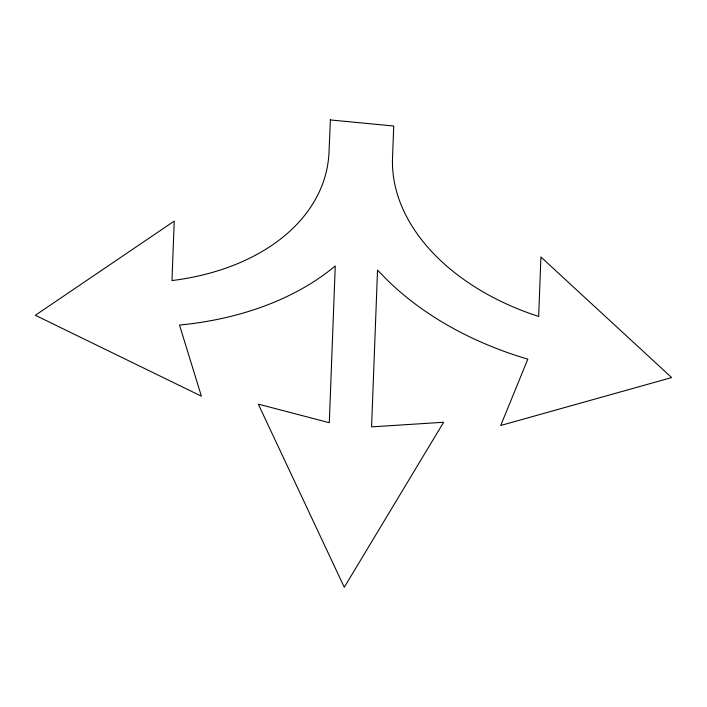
<?xml version="1.0" encoding="UTF-8"?>
<svg xmlns="http://www.w3.org/2000/svg" width="707" height="707" viewBox="0 0 707 707"><rect width="100%" height="100%" fill="white"/><g stroke="black" fill="none" stroke-linecap="round" stroke-linejoin="round"><path stroke-width="1.06" d="M330.399 119.722L329.029 151.74A220.398 150.591 8.6 0 1 171.978 280.564L174.231 221.105L35.35 315.287L201.38 396.167L179.516 325.052A283.975 194.036 8.6 0 0 335.259 265.938L329.303 422.706L258.302 404.121L344.282 587.278L443.625 422.256L371.582 426.869L377.529 270.162L388.046 280.82A283.984 194.045 8.6 0 0 527.82 359.138L500.733 425.473L671.65 377.573L540.917 256.995L538.663 316.462A220.407 150.6 8.6 0 1 392.518 157.961L393.737 126.014L330.24 119.934"/></g></svg>
